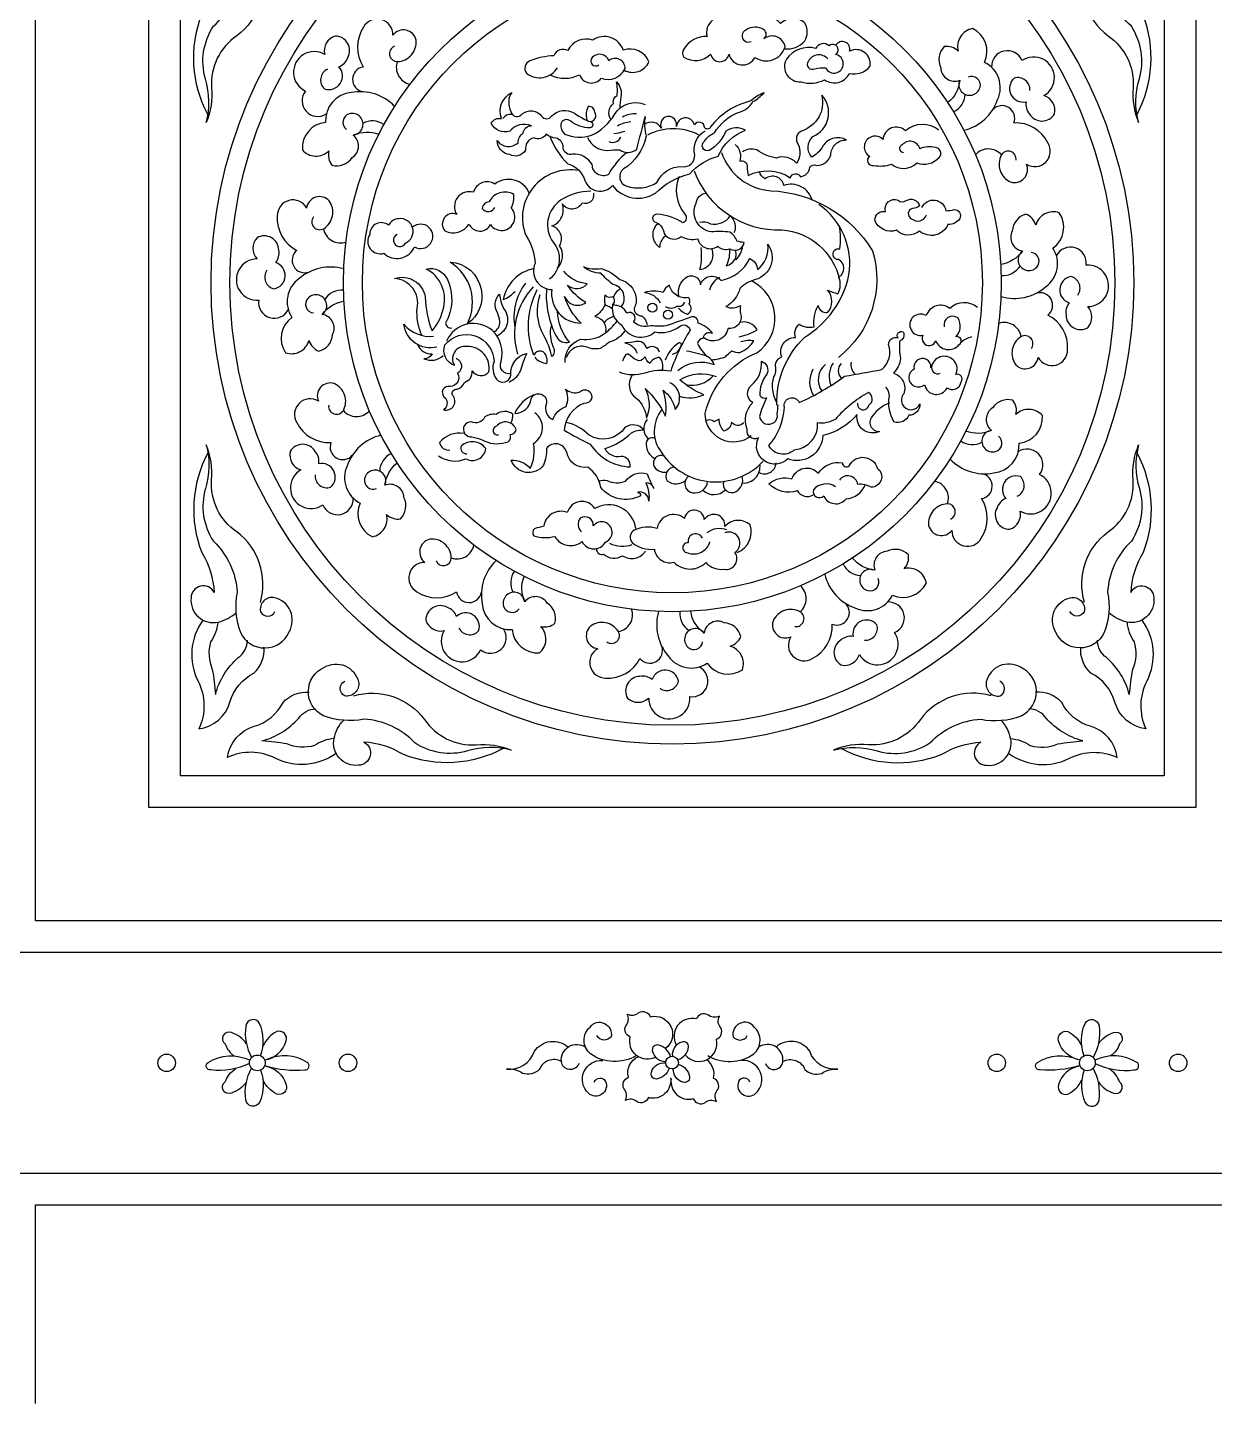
# Model space of a CAD drawing. Extents: x -66030 to 95157, y -13132 to 45879.
# Drawn here: x -11132 to -10191, y 2477 to 3568 of the extents above; entities that cross this region are included whole.
import ezdxf

# ---------------------------------------------------------------- set-up
doc = ezdxf.new("R2010")
doc.units = 0
doc.header["$LTSCALE"] = 100
doc.header["$MEASUREMENT"] = 0
doc.layers.add('3', color=11, linetype='CONTINUOUS')
doc.layers.add('7', color=105, linetype='CONTINUOUS')

msp = doc.modelspace()

# ---------------------------------------------------------------- linework, layer by layer
at = {"layer": '3'}
for points in [[(-11125.8, 3869.4), (-10115.8, 3869.4), (-10115.8, 2859.4), (-11125.8, 2859.4)], [(-11010.8, 3754.4), (-10230.8, 3754.4), (-10230.8, 2974.4), (-11010.8, 2974.4)]]:
    msp.add_lwpolyline(points, close=True, dxfattribs=at)
for points in [[(-10947.5, 3617.1, -0.312979), (-10966.2, 3561, 0.267574), (-10986.1, 3519.9, -0.125641), (-10990.5, 3492.2, 0.147433), (-10991.1, 3526.8, -0.217927), (-10984.7, 3568.5, 0.192444), (-10965.9, 3609, -0.141344), (-10963.2, 3641, -0.645858), (-10924.7, 3640.4, -0.507725), (-10936.3, 3613.3, -0.534942), (-10947.4, 3624.4, -0.617737), (-10935.9, 3624.1)], [(-10294.1, 3617.1, 0.312979), (-10275.4, 3561, -0.267574), (-10255.5, 3519.9, 0.125641), (-10251.1, 3492.2, -0.147433), (-10250.5, 3526.8, 0.217927), (-10256.9, 3568.5, -0.192444), (-10275.7, 3609, 0.141344), (-10278.4, 3641, 0.645858), (-10316.9, 3640.4, 0.507725), (-10305.3, 3613.3, 0.534942), (-10294.2, 3624.4, 0.617737), (-10305.7, 3624.1)], [(-10989.2, 3498.7, -0.217371), (-10994, 3577.6, 0.126728), (-10984.1, 3609.2, -0.790069), (-11002.4, 3613.5, -0.515031), (-10980.9, 3632.6, -0.126863), (-10966.8, 3625.2)], [(-10252.4, 3498.7, 0.217371), (-10247.6, 3577.6, -0.126728), (-10257.4, 3609.2, 0.790069), (-10239.1, 3613.5, 0.515031), (-10260.6, 3632.6, 0.126863), (-10274.8, 3625.2)], [(-10532, 3550.7, 0.259866), (-10515.8, 3557, 0.253214), (-10515.4, 3570.6, 0.417466), (-10535, 3570.7, 0.360315), (-10558.3, 3574.5, 0.366697), (-10575.4, 3574.1, 0.675024), (-10593.3, 3560.4, 0.268277), (-10611.7, 3550.5, 0.376179), (-10611.7, 3544.1, 0.359365), (-10590.5, 3546.5, 0.822995), (-10575.9, 3546.4, 0.699411), (-10555.4, 3543.8, 0.502879), (-10531.4, 3552.2, 0.561763), (-10548.3, 3558.6, 0.537625), (-10548.3, 3565.8, 0.304267), (-10562.5, 3565.5, 1.033996), (-10558.4, 3556.5)], [(-10841.2, 3552.7, 0.820492), (-10838.8, 3540.5, 0.432578), (-10824, 3557.6, 0.638754), (-10842.4, 3561.5, 0.788079), (-10865.7, 3567.8, 0.297106), (-10865.9, 3536.4, 0.84239), (-10866.2, 3516.6)], [(-10389.6, 3486.1, 0.254966), (-10362.9, 3510.4, 0.405254), (-10373.2, 3539.9, 0.408906), (-10382.9, 3566.7, 0.432746), (-10394.2, 3548.9, 0.23605), (-10405.2, 3552.4, 0.318771), (-10408, 3535.6, 0.514316), (-10392.9, 3525.8, -0.201417), (-10402.5, 3508, -0.201417)], [(-10894.3, 3534.5, 0.532457), (-10896.7, 3518.9, 0.774806), (-10885.2, 3536.4, 0.223708), (-10878.2, 3543.7, 0.568055), (-10888.1, 3560.8, 0.394939), (-10896.5, 3546.2, 1.044628), (-10911.8, 3517.2, 0.848094), (-10895.2, 3499.1)], [(-10659, 3533.7, 0.43647), (-10639.4, 3540.3, 0.400472), (-10659.7, 3549.6, 0.492811), (-10683.9, 3557.6, 0.375519), (-10703.6, 3549.3, 0.454577), (-10714.8, 3545.1, 0.089244), (-10733.7, 3541.1, 0.497231), (-10736.5, 3531.3, 0.446743), (-10711.9, 3535.6)], [(-10497.5, 3542.6, 0.523497), (-10513, 3540.9, 0.824692), (-10507.9, 3534.9, -0.080389), (-10499.3, 3535.5, 1.623882), (-10491.4, 3546.1, 1.110951), (-10496.5, 3553, 0.495625), (-10507.2, 3551, 0.311678), (-10530.4, 3542.5, 0.58941), (-10518.8, 3524.4, 0.188844), (-10500.1, 3526.1, 0.462369), (-10480.5, 3531.1, 0.277947), (-10464, 3536.8, 0.614188), (-10480.3, 3548.8, 0.892032), (-10491.2, 3553.4)], [(-10717.6, 3529.9, 0.234109), (-10694.5, 3530.1, 0.587348), (-10677.2, 3527.4, 0.390471), (-10658.3, 3535, 0.659081), (-10671.2, 3541.1, 0.580078), (-10684.3, 3543.7, 0.984984), (-10679.1, 3538)], [(-10337.4, 3517.5, 0.532457), (-10349.8, 3527.4, 0.774806), (-10340.4, 3508.7, 0.223708), (-10337.6, 3499, 0.568055), (-10317.8, 3499, 0.394939), (-10326.2, 3513.6, 1.044628), (-10343.6, 3541.3, 0.848094), (-10367.7, 3536)], [(-10669.5, 3494.5, -0.40457), (-10667.4, 3507.2, -0.397775), (-10664.7, 3513.6, 0.082518), (-10665, 3524.4, -0.241734), (-10661.6, 3512.4, 0.030535), (-10662.5, 3503.7, 0.030535)], [(-10392.9, 3525.8, 1.094932), (-10376.8, 3520.3, 0.619492), (-10386.3, 3528.3)], [(-10841, 3505, 0.254966), (-10875.4, 3516, 0.405254), (-10895.8, 3492.3, 0.408906), (-10914.2, 3470.6, 0.432746), (-10893.2, 3469.7, 0.23605), (-10890.7, 3458.4, 0.318771), (-10874.7, 3464.4, 0.514316), (-10873.8, 3482.3, -0.201417), (-10853.6, 3482.9, -0.201417)], [(-10656.8, 3468.4, 0.101904), (-10671.5, 3451.1, -0.580027), (-10684.3, 3459, 0.279744), (-10700.1, 3467.2, -0.486729), (-10707.3, 3472, 0.364493), (-10713.2, 3479.9, -0.158015), (-10720.8, 3482.9, -0.397108), (-10730.8, 3480.2, 0.386295), (-10737.2, 3470.3, -0.404897), (-10749.8, 3466.8, -0.379987), (-10759.7, 3478, 0.458412), (-10743.2, 3476.2, -0.249355), (-10739, 3483.9, -0.409728), (-10732.6, 3489.6, 0.346312), (-10749.7, 3485.3, -0.36486), (-10764.4, 3491.6, -0.366963), (-10756.4, 3495.3, -0.384205), (-10748, 3516.1, 0.292914), (-10748.8, 3501.1, 0.663215), (-10739.9, 3499, -0.428567), (-10724.5, 3497.2, 0.511958), (-10716.6, 3497.2, -0.3565), (-10698.4, 3499.6, 0.040571), (-10687.2, 3493.3, 0.722329), (-10682.4, 3500.5, 0.44531), (-10687.5, 3504.8, 0.241354), (-10688.5, 3494.6)], [(-10717.7, 3481, 0.120913), (-10703.7, 3459.6, -0.24829), (-10690.2, 3446.3, 0.575334), (-10668.4, 3442.3, 0.387404), (-10634.1, 3436.3, -0.137851), (-10606.9, 3451.6, -0.152983), (-10584.4, 3465.6, -0.209245), (-10562.8, 3486.1, 0.283735), (-10578.4, 3485.4, -0.167417), (-10591.6, 3470.1, -0.883735), (-10595.3, 3477.4, -0.156175), (-10587.5, 3484, -0.162509), (-10568.6, 3500.3, 0.224772), (-10556.9, 3508.8, 0.079403), (-10548.1, 3515.8, 0.094403), (-10558.7, 3509.3, 0.170121), (-10590.6, 3488.7, -0.610993), (-10595.3, 3488.3, 0.758733), (-10603.3, 3490.3, 0.86159), (-10617.6, 3489.2, 1.425918), (-10629.5, 3487.8, 0.448383), (-10642.9, 3490.8)], [(-10571.1, 3474.8, -0.311105), (-10567.4, 3461.7, -0.527987), (-10561.5, 3457.1, 0.034762), (-10560.8, 3450.2, -0.269251), (-10527.3, 3448.5, -0.670861), (-10519.1, 3449.3, 0.350189), (-10511.8, 3456.8, -0.377017), (-10506.5, 3458.3, 0.34215), (-10495.2, 3466.5, -0.417821), (-10482.8, 3478.4, 0.424472), (-10502.1, 3472.4, -0.123792), (-10510.2, 3464.9, -0.419652), (-10509.5, 3481.1, 0.524577), (-10502.4, 3513.9, -0.401244), (-10518.5, 3485.5, 0.487101), (-10521, 3474.9, -0.245952), (-10522.3, 3459.9, 0.308544), (-10538.3, 3464.1, -0.122896), (-10553.8, 3470.6, 0.23351), (-10565.2, 3468.9, 0.23351)], [(-10686, 3493.1, -0.788784), (-10686, 3488, -0.167723), (-10701.4, 3493.2, 0.573226), (-10709.3, 3491.1, 0.242659), (-10706.3, 3483.1, 0.189895), (-10684.9, 3482.1, 0.148225), (-10666.7, 3498.7, -0.37959), (-10642.5, 3506.4)], [(-10348.3, 3462.4, 0.820492), (-10360, 3466.4, 0.432578), (-10352.6, 3445.1, 0.638754), (-10340, 3459.1, 0.788079), (-10323, 3476.1, 0.297106), (-10350, 3491.9, 0.84239), (-10367, 3502.1)], [(-10873.8, 3482.3, 1.094932), (-10877.1, 3499.1, 0.619492), (-10879.2, 3486.8)], [(-10688, 3480.3, 0.295835), (-10672.4, 3470.1, -0.051534), (-10662.5, 3470.5, 0.351711), (-10649.1, 3471.2, 0.004497), (-10642.3, 3497, 0.107985), (-10641.7, 3481.5, -0.211341), (-10659.6, 3455.4, 0.608184), (-10656.9, 3441.7, 0.215898), (-10633.1, 3444.6, -0.30337), (-10613.3, 3457.3, 0.474506), (-10603, 3466.4, -0.331922), (-10594.9, 3485.7)], [(-10409.5, 3486.2, 0.361508), (-10436, 3485.6, 0.646929), (-10453.8, 3478.8, 1.155035), (-10464.3, 3465.4, 0.869188), (-10461.3, 3458.3, 0.131967), (-10447.1, 3459.2, 0.385601), (-10427, 3460.3, 0.31216), (-10409.2, 3464.6, 0.637754), (-10412.3, 3472.4, 0.167193), (-10424.6, 3471.5, 0.606267), (-10438.5, 3474.5, 0.860009), (-10437.6, 3468.5)], [(-10581.9, 3468.6, 0.30188), (-10542.8, 3438.2, -0.249604), (-10462.1, 3390.6, -0.310971), (-10489.2, 3306.1)], [(-10734.3, 3436.3, 0.49458), (-10761.7, 3443.4, 0.517308), (-10778.5, 3436.9, 0.694535), (-10791.8, 3419.4, 0.794663), (-10801.2, 3406.4, 0.389289), (-10782, 3411.8, 0.630028), (-10765, 3411.3, 1.077425), (-10748.5, 3424.4, 0.130653), (-10746.5, 3435.2, 0.43377), (-10766.1, 3429.3, 0.40962), (-10771.5, 3424.2, 0.575652), (-10761.5, 3425)], [(-10694.8, 3454.1, 0.594455), (-10736.8, 3402.3, -0.133706), (-10729.6, 3380.6, 0.549624), (-10716.3, 3359.9, 0.464731), (-10693.2, 3333.3, -0.125888), (-10706.3, 3354.4, 0.495299), (-10689.5, 3349.5, -0.105585), (-10703.9, 3363.2, 0.40181), (-10688.4, 3364.4, -0.200617), (-10706.9, 3374.3)], [(-10615.3, 3449.5, 0.285424), (-10611, 3419.7, -0.504316), (-10612.2, 3412.6, 0.12086), (-10633, 3419.6, 0.952171), (-10633.7, 3413.1, -0.26527), (-10627.4, 3404.3, 0.472697), (-10613.9, 3402, 0.193992), (-10600.7, 3400.1, 0.533405), (-10584.8, 3394.1, 0.298082), (-10575.3, 3392.2, 0.563616), (-10564, 3397.2, -0.085189), (-10569.6, 3398.3, 0.159139), (-10575.3, 3405.4, 0.038093), (-10589.8, 3405.6, -0.514499), (-10602, 3428.2, -0.356031), (-10594.1, 3436.3)], [(-10603.5, 3454, 0.328059), (-10534, 3407.2, -0.328893), (-10488.3, 3367.9)], [(-10509.9, 3430.4, 0.436412), (-10532.5, 3442.4, 0.569956), (-10547.1, 3447.6, -0.203762), (-10552.1, 3453.4)], [(-10685.5, 3437.8, 0.147499), (-10709.4, 3430.6, 0.422345), (-10715.4, 3397.3, -0.427571), (-10718.3, 3368.1)], [(-10711.9, 3376.7, 0.342596), (-10710.2, 3394.6, 0.484394), (-10716.3, 3410.3, 0.42421), (-10708.2, 3427.9, 0.54873), (-10692.3, 3428.6, 0.57231), (-10683, 3436.2, 0.57231)], [(-10905.4, 3417.4, 0.820492), (-10897.2, 3408.1, 0.432578), (-10893, 3430.2, 0.638754), (-10910.8, 3424.4, 0.788079), (-10934.1, 3418.2, 0.297106), (-10918.6, 3390.9, 0.84239), (-10909, 3373.7)], [(-10538, 3268.3, -0.21038), (-10515.8, 3322.2, 0.207953), (-10480.8, 3371.4, 0.289099), (-10504.7, 3427.2, 0.289099)], [(-10423, 3424.8, -0.746472), (-10403.9, 3422.3, 0.040223), (-10397.5, 3423.2, -0.592837), (-10393, 3416.1, -0.290964), (-10402.3, 3411.5, -0.510775), (-10424.8, 3406.2, -0.379539), (-10443.2, 3406.8, -0.408035), (-10460.3, 3414.9, -0.494076), (-10451.7, 3421.6, -0.641752), (-10441.8, 3430.7, 0.350211), (-10435.4, 3430.3, -0.501947), (-10424.8, 3426.3, -0.213532), (-10430.5, 3424.2, 0.710657), (-10431.2, 3416, 0.520603), (-10419.2, 3419, 0.520603)], [(-10839.1, 3403.6, 1.387918), (-10832.4, 3396.7, 0.86123), (-10837.7, 3416, 0.280272), (-10845.8, 3410.8, 0.637539), (-10860.8, 3403.6, 0.693016), (-10849.5, 3388.6, 0.530249), (-10825.3, 3393.7, 1.972838), (-10826.8, 3409.2)], [(-10599.4, 3413.2, -0.195876), (-10590.6, 3411.9, 0.290462), (-10574.9, 3418.2, -0.32009), (-10572, 3404.7)], [(-10360.2, 3354.3, 0.254966), (-10324.9, 3362, 0.405254), (-10319.1, 3392.7, 0.408906), (-10314, 3420.7, 0.432746), (-10332.7, 3411, 0.23605), (-10340.5, 3419.6, 0.318771), (-10351.3, 3406.3, 0.514316), (-10343.2, 3390.4, -0.201417), (-10360.4, 3379.8, -0.201417)], [(-10626.9, 3401.8, 0.22442), (-10630.9, 3393.3, -0.477162), (-10632.2, 3412.3, -0.477162)], [(-10538, 3270.1, -0.192318), (-10540.4, 3290.6, 0.222122), (-10539.1, 3299.3, -0.304535), (-10534, 3306.5, -0.539596), (-10523.2, 3321.9, -0.309164), (-10520.2, 3332.3, 0.199759), (-10508.5, 3330.3, -0.145483), (-10505.3, 3347.2, 0.395153), (-10497.8, 3341.6, 0.377381), (-10497.8, 3359.4, 0.034945), (-10489.6, 3356.5, 0.222541), (-10488.7, 3369.8, 0.594012), (-10489.1, 3383.6, -1.141334), (-10488, 3392.1, 0.077383), (-10488.4, 3410.3, 0.077383)], [(-10942.3, 3375.1, 0.532457), (-10936.6, 3360.4, 0.774806), (-10935.3, 3381.2, 0.223708), (-10932.9, 3391.1, 0.568055), (-10950.1, 3400.9, 0.394939), (-10950.1, 3384.1, 1.044628), (-10948.8, 3351.4, 0.848094), (-10925.3, 3344)], [(-10615.6, 3354.8, -0.285424), (-10610.6, 3368.9, -0.653224), (-10598.6, 3363.6, -0.597864), (-10582.2, 3367.1, 0.23017), (-10559.3, 3384.4, -0.276254), (-10553.4, 3375.8, 0.2738), (-10545.1, 3395.7, -0.515887), (-10554.8, 3367.7, 0.140579), (-10567.2, 3360.7, -0.189557), (-10578.3, 3346.3, 0.24785), (-10566.9, 3347.3, 0.061763), (-10566.8, 3340.7, -0.567714), (-10576.7, 3329.1, -0.578197), (-10596.3, 3321.9, -0.515164), (-10589, 3325.2, 0.140824), (-10600.4, 3333.3, 0.531406), (-10605.7, 3338.1, -0.000245), (-10626, 3331, -0.057035), (-10637.9, 3331.2, -0.282317), (-10651.6, 3334.2, 0.892146), (-10656.8, 3341, 0.315756), (-10668.3, 3347.5, 0.312866), (-10661.1, 3331.8, 0.493069), (-10634.7, 3326.2, 0.207678), (-10615.4, 3330.4, -0.563077), (-10606.6, 3327.7, 0.061583), (-10622.1, 3295.1, 0.117648), (-10642.6, 3293.7, -0.181363), (-10662.7, 3294.3)], [(-10598.2, 3393.1, -0.035577), (-10598, 3382.3, -0.064391), (-10599.2, 3375.7, 0.512538), (-10589.6, 3392.2, 0.512538)], [(-10575.7, 3392.1, -0.148437), (-10578.1, 3378.7, 0.213832), (-10570.9, 3384.5, 0.213832)], [(-10571.1, 3390.9, -0.199377), (-10570.6, 3386.3, 0.132278), (-10570.5, 3383.3, 0.161393), (-10565, 3394.4, 0.161393)], [(-10299.3, 3355.4, 0.532457), (-10305, 3370.2, 0.774806), (-10306.2, 3349.3, 0.223708), (-10308.7, 3339.5, 0.568055), (-10291.5, 3329.6, 0.394939), (-10291.5, 3346.4, 1.044628), (-10292.7, 3379.2, 0.848094), (-10316.3, 3386.6)], [(-10343.2, 3390.4, 1.094932), (-10331.9, 3377.6, 0.619492), (-10336.2, 3389.2)], [(-10881.4, 3376.2, 0.254966), (-10916.7, 3368.5, 0.405254), (-10922.5, 3337.8, 0.408906), (-10927.5, 3309.8, 0.432746), (-10908.9, 3319.5, 0.23605), (-10901.1, 3311, 0.318771), (-10890.2, 3324.2, 0.514316), (-10898.4, 3340.1, -0.201417), (-10881.2, 3350.7, -0.201417)], [(-10819.5, 3323.5, -0.121772), (-10823.2, 3345, 0.458862), (-10841, 3368.6, -0.465336), (-10816.7, 3353.8, 0.090794), (-10811.3, 3327.1, 0.127975), (-10802.1, 3345.9, 0.33993), (-10815.9, 3376.1, -0.36411), (-10799.1, 3367.7, -0.239543), (-10800.7, 3333.3, 0.432247), (-10795.8, 3329.4, 0.432247)], [(-10730.8, 3376.4, 0.306875), (-10754.9, 3351.9, 0.105099), (-10745.5, 3358.4)], [(-10661.4, 3346.1, 0.578065), (-10668, 3363.8, -0.040811), (-10677.5, 3372.7, -0.172994), (-10691.4, 3378, 0.135259), (-10677.1, 3376.5, -0.121639), (-10662.4, 3367.7, -0.301396), (-10649.7, 3354.2, -0.176889), (-10651.2, 3345.1, 0.423696), (-10645.1, 3339, -0.241384), (-10640.9, 3331.5)], [(-10729.9, 3306.2, 0.205089), (-10720.3, 3301.3, 0.183287), (-10720.5, 3306, 0.796064), (-10730.7, 3307.8, -0.210454), (-10728, 3359.9)], [(-10720.5, 3360.5, 0.145902), (-10712.8, 3322.7, 0.372985), (-10702.5, 3318.2, -0.164568), (-10712, 3342.6)], [(-10661.8, 3360.4, 0.229504), (-10667.2, 3354.4, -0.334277), (-10674.4, 3355.3, 0.094909), (-10674.2, 3348.1, -0.161554), (-10682.2, 3338.4, -0.445442), (-10673.9, 3326.2)], [(-10616, 3345, 0.120035), (-10608.9, 3340.4, 0.562582), (-10607.5, 3348.5, 0.38883), (-10608.2, 3353.5, -0.415076), (-10623, 3363.3, 0.198855), (-10628.1, 3357.5, 0.131553), (-10642.9, 3357.6, -0.249741), (-10630.4, 3349.4)], [(-10558.3, 3243.8, -0.630733), (-10594.8, 3261.7, -0.244225), (-10553.8, 3309.7, 0.573457), (-10557.6, 3366.4, 0.659796)], [(-10898.4, 3340.1, 1.094932), (-10909.7, 3353, 0.619492), (-10905.4, 3341.3)], [(-10762.4, 3326.2, 0.320146), (-10757.6, 3334.6, 0.050643), (-10759.5, 3341.6, -0.355119), (-10757.8, 3356.1, 0.101017), (-10754.6, 3344.8, -0.504953), (-10760, 3323.1, -0.504953)], [(-10717, 3331.1, 0.155922), (-10715.5, 3314.6, -0.397215), (-10716.5, 3306.8, 0.096974), (-10722.8, 3323.3, -0.20602), (-10725.7, 3356)], [(-10626.4, 3346.3, 0.280126), (-10616.9, 3346.8, 0.414885), (-10611, 3349.8, 0.414885)], [(-10379, 3345.7, 0.374817), (-10400.8, 3344.9, 0.510367), (-10419.6, 3339.2, 1.488356), (-10422.1, 3323.6, 1.081255), (-10411.9, 3319.2, 0.573238), (-10393.6, 3316.1, 0.898036), (-10396, 3322.5, 0.368202), (-10394.5, 3337.3, 0.691423), (-10405.3, 3330.4)], [(-10336.2, 3313.1, 0.820492), (-10344.4, 3322.5, 0.432578), (-10348.6, 3300.3, 0.638754), (-10330.8, 3306.1, 0.788079), (-10307.4, 3312.4, 0.297106), (-10323, 3339.6, 0.84239), (-10332.6, 3356.8)], [(-10807.5, 3314.3, -0.449244), (-10833.7, 3332.3, 0.250968), (-10810.3, 3322.9, 0.250968)], [(-10749.1, 3293.3, -0.634563), (-10756.5, 3302.8, 0.264393), (-10763.4, 3327.3, 0.506421), (-10799.8, 3319)], [(-10705.7, 3301.9, -0.353133), (-10693.6, 3320.5, 0.184093), (-10674.5, 3324.9, 0.053231), (-10664.6, 3334.7, 0.053231)], [(-10658.3, 3327.7, -0.213334), (-10670.5, 3318.4, -0.050385), (-10678.1, 3313.2, -0.160838), (-10688.4, 3314.1, 0.432071), (-10704.8, 3306, 0.432071)], [(-10567.9, 3322.4, 0.074251), (-10553.6, 3327.8, 0.359364), (-10567.3, 3333.7, 0.359364)], [(-10474, 3269.9, 1.003113), (-10465, 3268.2, 0.557345), (-10465.3, 3278.2, 0.085222), (-10491.5, 3257.2, -0.1932), (-10506, 3254.3, -0.413398), (-10524.4, 3232.5, -0.487325), (-10544.4, 3236.3, 0.169193), (-10532, 3266.4, -0.928419), (-10520.2, 3270.3, 0.057059), (-10484.3, 3291.2, 0.002935), (-10454.8, 3296.4, 0.31393), (-10449.4, 3316.4, -0.515933), (-10441.9, 3321.5, -0.770218), (-10437.8, 3326.2, -0.452609), (-10440.6, 3318.9, 0.08333), (-10439.8, 3305.3, -0.148478), (-10445.4, 3293.5, -0.432503), (-10437.3, 3277.3, 1.171264), (-10424.5, 3269.2, -0.415578), (-10433.2, 3260.2, -0.384068), (-10445.1, 3255, -0.1823), (-10448.7, 3275.3, 0.167992), (-10451.5, 3282.4, 0.167992)], [(-10823, 3316.4, 0.321028), (-10811.2, 3308.8, -0.265015), (-10817.8, 3305, 0.307154), (-10802.5, 3307.7)], [(-10792.3, 3305.4, -0.615281), (-10791.1, 3293.5, -0.571311), (-10796.9, 3283.1, 0.259863), (-10802.8, 3280.7, 0.356417), (-10800.5, 3273.5, -0.392162), (-10802.2, 3264.5, 0.751623), (-10795.1, 3276.2, -0.567339), (-10791.5, 3280.8, 0.252234), (-10785.7, 3286.3, 0.359765), (-10779.5, 3295.4, 0.498231), (-10766.3, 3294.6, 0.476094), (-10783.7, 3314.7, 0.64378), (-10793.6, 3299.6, -0.410945), (-10801.2, 3315.9, -0.702727), (-10762.2, 3302.9, 0.254482), (-10760.2, 3288.9, 0.656084), (-10748.8, 3292, -0.38272), (-10736.3, 3309.2, 0.042919), (-10741.2, 3295.8, -0.179806), (-10750.3, 3286.3)], [(-10630.9, 3310.1, 0.557694), (-10641, 3313.1, 0.404208), (-10649.9, 3318.6, -0.044471), (-10658.4, 3317.6, -0.273337), (-10648.8, 3309.4)], [(-10621.1, 3308.7, 0.31404), (-10614.2, 3315, 0.975926), (-10615.9, 3317.4, 0.166108), (-10626.4, 3303.8)], [(-10596.3, 3321, 0.379068), (-10600.9, 3317.1, 0.11896), (-10592.9, 3306.8, 0.11896)], [(-10589.7, 3304.1, 0.048857), (-10578.7, 3306.5, -0.032442), (-10573.7, 3311.3, 0.144976), (-10567.4, 3310, 0.16205), (-10556.1, 3319.1, 0.116454), (-10566.5, 3318.4)], [(-10628.8, 3296.2, 0.301004), (-10631.2, 3306.1, 0.222855), (-10638.8, 3301.3, -0.152088), (-10642.5, 3306.6, -0.222468), (-10647.3, 3303.3, -0.106933), (-10654.3, 3307.5, 0.373349), (-10657.7, 3308.3, 0.099667), (-10660.3, 3303.1)], [(-10616.5, 3295.6, -0.27906), (-10587.6, 3300.4, 0.185774), (-10592.9, 3306.8, 0.034811), (-10609.6, 3311.1, 0.034811)], [(-10415.9, 3297.9, 1.198425), (-10429, 3296.8, 1.147432), (-10420.9, 3284.4, 0.717724), (-10403, 3282, 0.590157), (-10391.9, 3286.8, 0.749664), (-10396, 3292.5, 1.078987), (-10415, 3299.6, 0.66308), (-10408.4, 3293.5, 0.66308)], [(-10448.7, 3269.9, 0.154785), (-10461.8, 3259.9, 0.707369), (-10456.6, 3247.4, -0.60844), (-10474.3, 3260.7, -0.162312), (-10501.6, 3244.1, -0.522074), (-10529.2, 3225.7, -0.845307), (-10552.6, 3242.2, -0.634765), (-10561.4, 3249, -0.303886), (-10557.1, 3270.2, -0.511219), (-10558.1, 3284.1, 0.253182), (-10550.2, 3303.1, -0.437429), (-10545.9, 3292.7, 0.18153), (-10551.5, 3275.9, 0.361599), (-10546.1, 3274, 0.061424), (-10551.7, 3259.1, 1.003079), (-10537.6, 3261.2, 0.018229), (-10537, 3268.4)], [(-10893.3, 3268.1, 0.820492), (-10881.6, 3264.1, 0.432578), (-10889, 3285.4, 0.638754), (-10901.5, 3271.4, 0.788079), (-10918.6, 3254.4, 0.297106), (-10891.5, 3238.6, 0.84239), (-10874.6, 3228.5)], [(-10652.9, 3291.6, 0.401316), (-10649.7, 3273.9, -0.201448), (-10641.3, 3257.8, 0.240489), (-10642.5, 3281.5, -0.090495), (-10626.2, 3259.4, 0.124636), (-10628.2, 3280, -0.196012), (-10618.7, 3264.9, 0.52419), (-10622.9, 3286)], [(-10615.1, 3275.3, 0.1969), (-10595.9, 3276.5, -0.094527), (-10614.8, 3288.4, -0.238801), (-10586, 3290.8)], [(-10730.8, 3276.3, 0.201508), (-10745.7, 3261.7, 0.384207), (-10732.8, 3273.3, -0.947209), (-10720.8, 3269.1, 0.404995), (-10715.6, 3256.8, -0.222952), (-10705.1, 3267.2, 0.239687), (-10705.6, 3281, 0.271044), (-10694.2, 3278.7, -1.640992), (-10690.9, 3269.6, 0.292728), (-10706.5, 3248.4, 0.037488), (-10685.9, 3237.4, 0.246707), (-10654.3, 3219.3, 0.478053), (-10661.5, 3227.5, -0.34598), (-10674.2, 3233.8, 0.113204), (-10653.3, 3246.2, -0.138385), (-10643.5, 3248.6, 0.375397), (-10658.3, 3250.7, -0.403013), (-10686.9, 3244.3, 0.167119), (-10705.2, 3254.4)], [(-10400.6, 3225.5, 0.254966), (-10366.2, 3214.5, 0.405254), (-10345.8, 3238.2, 0.408906), (-10327.4, 3259.9, 0.432746), (-10348.4, 3260.8, 0.23605), (-10350.9, 3272.1, 0.318771), (-10366.9, 3266.1, 0.514316), (-10367.8, 3248.2, -0.201417), (-10388, 3247.6, -0.201417)], [(-10749, 3253.9, 0.166226), (-10747.2, 3261.1, 0.338725), (-10760.6, 3260.8, 0.19467), (-10769.4, 3258.9, -0.417383), (-10780.4, 3255, 1.075626), (-10779.9, 3243.2, -0.031663), (-10771.6, 3240.7, 0.203002), (-10753.2, 3238.6, 0.541793), (-10749.5, 3245, 0.360481), (-10744.6, 3248.8, 0.595519), (-10760.2, 3251.5, 0.975843), (-10758.8, 3244.6, 0.975843)], [(-10679, 3207.9, -0.145851), (-10672.6, 3208.5, 0.212887), (-10658, 3208, -0.324689), (-10640.8, 3213.9, 0.049566), (-10635.4, 3202.1, 0.35141), (-10641.9, 3206.6, -0.156637), (-10639.6, 3192, 0.539025), (-10648.5, 3199.1, -0.455314), (-10646.1, 3196.3, -0.35348), (-10677.6, 3203, 0.207013), (-10687.9, 3219.1, -0.408782), (-10704.6, 3230.8, 0.639226), (-10720.6, 3233.9, -0.093402), (-10722.9, 3220.7, -0.597826), (-10748.6, 3224.6, -0.244298), (-10733.5, 3218, 0.164083), (-10730.9, 3237.9, 0.539773), (-10729.9, 3262.2)], [(-10629.1, 3264.7, 0.347513), (-10629.5, 3230.8, 0.489711), (-10548.9, 3223.8)], [(-10564.3, 3254.4, -0.516007), (-10573.9, 3254.7, -0.334047), (-10579.8, 3247.7, -0.217637), (-10583.7, 3257, 0.048186), (-10587.8, 3255.1, 0.32285), (-10594.6, 3255.7, 0.32285)], [(-10851.9, 3244.4, 0.254966), (-10878.7, 3220.1, 0.405254), (-10868.3, 3190.6, 0.408906), (-10858.7, 3163.9, 0.432746), (-10847.4, 3181.6, 0.23605), (-10836.4, 3178.1, 0.318771), (-10833.6, 3195, 0.514316), (-10848.7, 3204.7, -0.201417), (-10839.1, 3222.5, -0.201417)], [(-10806.2, 3228.1, 0.258075), (-10784.4, 3225.7, 0.544186), (-10768.8, 3233.9, 0.441586), (-10788.1, 3235.9, 0.554268), (-10783.8, 3229.6, 0.554268)], [(-10786, 3245.8, 0.276245), (-10805.4, 3238.5, 0.428202), (-10797.2, 3232.8)], [(-10634.5, 3241.7, 0.641971), (-10641.6, 3236.9, 0.267177), (-10634.7, 3225.9)], [(-10367.8, 3248.2, 1.094932), (-10364.5, 3231.5, 0.619492), (-10362.3, 3243.7)], [(-10989.2, 3230.2, 0.217371), (-10994, 3151.3, -0.126728), (-10984.1, 3119.7, 0.790069), (-11002.4, 3115.4, 0.515031), (-10980.9, 3096.3, 0.126863), (-10966.8, 3103.7)], [(-10947.5, 3111.8, 0.312979), (-10966.2, 3167.8, -0.267574), (-10986.1, 3209, 0.125641), (-10990.5, 3236.7, -0.147433), (-10991.1, 3202.1, 0.217927), (-10984.7, 3160.3, -0.192444), (-10965.9, 3119.9, 0.141344), (-10963.2, 3087.9, 0.645858), (-10924.7, 3088.5, 0.507725), (-10936.3, 3115.6, 0.534942), (-10947.4, 3104.5, 0.617737), (-10935.9, 3104.7)], [(-10904.1, 3213, 0.532457), (-10891.8, 3203.1, 0.774806), (-10901.2, 3221.8, 0.223708), (-10904, 3231.6, 0.568055), (-10923.8, 3231.5, 0.394939), (-10915.4, 3216.9, 1.044628), (-10897.9, 3189.2, 0.848094), (-10873.9, 3194.5)], [(-10627.3, 3227.7, 0.84284), (-10634.1, 3217.9, 0.224012), (-10625.2, 3215.1)], [(-10347.3, 3196, 0.532457), (-10344.9, 3211.6, 0.774806), (-10356.4, 3194.1, 0.223708), (-10363.4, 3186.9, 0.568055), (-10353.4, 3169.8, 0.394939), (-10345.1, 3184.3, 1.044628), (-10329.7, 3213.3, 0.848094), (-10346.4, 3231.4)], [(-10294.1, 3111.8, -0.312979), (-10275.4, 3167.8, 0.267574), (-10255.5, 3209, -0.125641), (-10251.1, 3236.7, 0.147433), (-10250.5, 3202.1, -0.217927), (-10256.9, 3160.3, 0.192444), (-10275.7, 3119.9, -0.141344), (-10278.4, 3087.9, -0.645858), (-10316.9, 3088.5, -0.507725), (-10305.3, 3115.6, -0.534942), (-10294.2, 3104.5, -0.617737), (-10305.7, 3104.7)], [(-10252.4, 3230.2, -0.217371), (-10247.6, 3151.3, 0.126728), (-10257.4, 3119.7, -0.790069), (-10239.1, 3115.4, -0.515031), (-10260.6, 3096.3, -0.126863), (-10274.8, 3103.7)], [(-10619.3, 3219.3, 0.538135), (-10624.9, 3208.2, 0.360153), (-10610.4, 3208.6, 0.360153)], [(-10521.8, 3200.3, -0.284044), (-10544.2, 3205.8, -0.262094), (-10526, 3209.8, -0.574495), (-10505, 3214.3, -0.299571), (-10486, 3222.5, 0.650993), (-10480.6, 3220, -0.695938), (-10458.3, 3218.2, -0.731122), (-10463.2, 3203.2, 0.165257), (-10473.8, 3205.4, 0.683232), (-10488.3, 3208.8, 0.683232)], [(-10848.7, 3204.7, 1.094932), (-10864.8, 3210.2, 0.619492), (-10855.3, 3202.2)], [(-10607.6, 3212, 0.68853), (-10604.9, 3198.8, 0.443979), (-10592.9, 3207.8, 0.443979)], [(-10580.1, 3207.8, 0.70727), (-10570.2, 3199.9, 0.335651), (-10565.4, 3211.9, 0.335651)], [(-10400.4, 3177.8, 0.820492), (-10402.8, 3190, 0.432578), (-10417.6, 3172.9, 0.638754), (-10399.2, 3169, 0.788079), (-10375.9, 3162.8, 0.297106), (-10375.7, 3194.1, 0.84239), (-10375.4, 3213.9)], [(-10491.4, 3203.5, 0.380269), (-10509, 3201.2, 0.764921), (-10500.8, 3196.3, 0.559398), (-10483.1, 3193.9, 0.294935), (-10467.8, 3205.2)], [(-10649.8, 3170.5, 0.53979), (-10682.3, 3186.2, 0.656399), (-10704.1, 3183.1, 0.486414), (-10722.8, 3172.3, 0.019616), (-10730.1, 3170.3, 0.407063), (-10730.6, 3164.6, 0.143144), (-10714.1, 3164.2, 0.465712), (-10692.5, 3160.1, 0.594576), (-10673.7, 3159.7, 1.299272), (-10683.5, 3172.5, 0.63544), (-10693.8, 3178.6, 0.393201), (-10692.9, 3167.7, 0.393201)], [(-10569.4, 3151.5, 0.399894), (-10559.2, 3173.3, 0.419654), (-10579.1, 3172.1, 0.784714), (-10595.5, 3177.5, 0.883685), (-10611.3, 3178.5, 0.581717), (-10632.9, 3170.5, 0.18239), (-10651.1, 3169.1, 0.472809), (-10652.7, 3159.3, 0.206396), (-10635.1, 3154.1, 0.461709), (-10619.6, 3143.8, 0.420365), (-10594.4, 3143.4, 0.221266), (-10579.5, 3138.1, 0.662377), (-10571.2, 3151.4, 0.897191), (-10579.1, 3167.1, 0.897191)], [(-10596.9, 3162.7, 0.886977), (-10608.3, 3159.2, 1.055569), (-10608.5, 3151.2, 0.440103), (-10591, 3159.9)], [(-10808.2, 3144.9, 0.820492), (-10796.1, 3147.3, 0.432578), (-10813.1, 3162, 0.638754), (-10817, 3143.6, 0.788079), (-10823.3, 3120.3, 0.297106), (-10791.9, 3120.2, 0.84239), (-10772.2, 3119.9)], [(-10681, 3154, 0.524275), (-10675.4, 3150.2, 0.341492), (-10660.3, 3148.9, 0.421423), (-10642, 3152.8, 0.421423)], [(-10500, 3134.1, 0.254966), (-10475.7, 3107.4, 0.405254), (-10446.2, 3117.7, 0.408906), (-10419.4, 3127.3, 0.432746), (-10437.1, 3138.6, 0.23605), (-10433.6, 3149.6, 0.318771), (-10450.5, 3152.4, 0.514316), (-10460.2, 3137.4, -0.201417), (-10478, 3147, -0.201417)], [(-10760.6, 3145, 0.254966), (-10771.6, 3110.7, 0.405254), (-10747.9, 3090.3, 0.408906), (-10726.1, 3071.9, 0.432746), (-10725.2, 3092.9, 0.23605), (-10713.9, 3095.3, 0.318771), (-10720, 3111.4, 0.514316), (-10737.8, 3112.3, -0.201417), (-10738.4, 3132.5, -0.201417)], [(-10460.2, 3137.4, 1.094932), (-10465.7, 3121.2, 0.619492), (-10457.7, 3130.8)], [(-10737.8, 3112.3, 1.094932), (-10754.6, 3108.9, 0.619492), (-10742.3, 3106.8)], [(-10790.1, 3091.7, 0.532457), (-10774.4, 3089.3, 0.774806), (-10791.9, 3100.8, 0.223708), (-10799.2, 3107.9, 0.568055), (-10816.3, 3097.9, 0.394939), (-10801.8, 3089.5, 1.044628), (-10772.8, 3074.2, 0.848094), (-10754.6, 3090.9)], [(-10523.6, 3092.7, 0.820492), (-10519.6, 3104.5, 0.432578), (-10541, 3097.1, 0.638754), (-10527, 3084.5, 0.788079), (-10509.9, 3067.4, 0.297106), (-10494.1, 3094.5, 0.84239), (-10484, 3111.5)], [(-10468.6, 3081.9, 0.532457), (-10458.7, 3094.2, 0.774806), (-10477.4, 3084.9, 0.223708), (-10487.1, 3082.1, 0.568055), (-10487, 3062.3, 0.394939), (-10472.5, 3070.7, 1.044628), (-10444.7, 3088.1, 0.848094), (-10450.1, 3112.2)], [(-10993.1, 3097.7, 0.2816), (-10996.9, 3049.5, -0.230487), (-10996.2, 3011.7, 0.300163), (-10971.6, 3032.9, -0.208311), (-10952.7, 3055.8, 0.241496), (-10944.7, 3076.5)], [(-10631.7, 3104.7, 0.254966), (-10624.1, 3069.4, 0.405254), (-10593.3, 3063.6, 0.408906), (-10565.3, 3058.5, 0.432746), (-10575.1, 3077.2, 0.23605), (-10566.5, 3084.9, 0.318771), (-10579.7, 3095.8, 0.514316), (-10595.7, 3087.6, -0.201417), (-10606.3, 3104.8, -0.201417)], [(-10248.5, 3097.7, -0.2816), (-10244.7, 3049.5, 0.230487), (-10245.4, 3011.7, -0.300163), (-10270, 3032.9, 0.208311), (-10288.9, 3055.8, -0.241496), (-10296.9, 3076.5)], [(-10981.3, 3096.2, -0.138674), (-10986.9, 3080.7, 0.176221), (-10985.6, 3058.8, -0.027863), (-10983.1, 3039, -0.150372), (-10965, 3068.1, 0.241062), (-10957.8, 3081.9)], [(-10672.9, 3080.7, 0.820492), (-10663.6, 3088.8, 0.432578), (-10685.8, 3093.1, 0.638754), (-10679.9, 3075.2, 0.788079), (-10673.7, 3051.9, 0.297106), (-10646.5, 3067.4, 0.84239), (-10629.2, 3077.1)], [(-10595.7, 3087.6, 1.094932), (-10608.5, 3076.4, 0.619492), (-10596.8, 3080.7)], [(-10260.3, 3096.2, 0.138674), (-10254.7, 3080.7, -0.176221), (-10256, 3058.8, 0.027863), (-10258.5, 3039, 0.150372), (-10276.6, 3068.1, -0.241062), (-10283.8, 3081.9)], [(-10873.5, 3037.8, -0.312979), (-10817.4, 3019.1, 0.267574), (-10776.3, 2999.1, -0.125641), (-10748.5, 2994.7, 0.147433), (-10783.2, 2994.1, -0.217927), (-10824.9, 3000.5, 0.192444), (-10865.4, 3019.3, -0.141344), (-10897.4, 3022.1, -0.645858), (-10896.7, 3060.5, -0.507725), (-10869.7, 3048.9, -0.534942), (-10880.7, 3037.8, -0.617737), (-10880.5, 3049.4)], [(-10630.6, 3043.8, 0.532457), (-10615.9, 3049.5, 0.774806), (-10636.8, 3050.7, 0.223708), (-10646.6, 3053.2, 0.568055), (-10656.4, 3036, 0.394939), (-10639.6, 3036, 1.044628), (-10606.9, 3037.2, 0.848094), (-10599.5, 3060.7)], [(-10368.1, 3037.8, 0.312979), (-10424.2, 3019.1, -0.267574), (-10465.3, 2999.1, 0.125641), (-10493.1, 2994.7, -0.147433), (-10458.4, 2994.1, 0.217927), (-10416.7, 3000.5, -0.192444), (-10376.2, 3019.3, 0.141344), (-10344.2, 3022.1, 0.645858), (-10344.9, 3060.5, 0.507725), (-10371.9, 3048.9, 0.534942), (-10360.9, 3037.8, 0.617737), (-10361.1, 3049.4)], [(-10887.5, 2992.2, -0.2816), (-10935.7, 2988.4, 0.230487), (-10973.5, 2989, -0.300163), (-10952.3, 3013.7, 0.208311), (-10929.5, 3032.5, -0.241496), (-10908.7, 3040.6)], [(-10354, 2992.2, 0.2816), (-10305.9, 2988.4, -0.230487), (-10268.1, 2989, 0.300163), (-10289.3, 3013.7, -0.208311), (-10312.1, 3032.5, 0.241496), (-10332.9, 3040.6)], [(-10889, 3003.9, 0.138674), (-10904.6, 2998.4, -0.176221), (-10926.4, 2999.7, 0.027863), (-10946.2, 3002.1, 0.150372), (-10917.1, 3020.2, -0.241062), (-10903.4, 3027.5)], [(-10352.6, 3003.9, -0.138674), (-10337, 2998.4, 0.176221), (-10315.2, 2999.7, -0.027863), (-10295.4, 3002.1, -0.150372), (-10324.5, 3020.2, 0.241062), (-10338.2, 3027.5)], [(-10755, 2996, -0.217371), (-10834, 2991.2, 0.126728), (-10865.5, 3001.1, -0.790069), (-10869.8, 2982.8, -0.515031), (-10889, 3004.3, -0.126863), (-10881.6, 3018.4)], [(-10486.6, 2996, 0.217371), (-10407.6, 2991.2, -0.126728), (-10376.1, 3001.1, 0.790069), (-10371.8, 2982.8, 0.515031), (-10352.6, 3004.3, 0.126863), (-10360, 3018.4)], [(-10947.4, 2752.6, 0.203229), (-10948.1, 2778.2, 0.731757), (-10959, 2776.1, 0.164865), (-10954.4, 2751.1, 0.164865)], [(-10634, 2751.4, -0.646387), (-10654.2, 2767.4, -0.45718), (-10657.7, 2776.3, 0.30571), (-10656.6, 2785.6, 0.30571), (-10647.3, 2786.8, -0.45718), (-10638.3, 2783.4, -0.827549), (-10626.4, 2758.3)], [(-10610.6, 2753.3, 0.804392), (-10585.9, 2765.6, 0.45718), (-10582.4, 2774.6, -0.30571), (-10583.5, 2783.9, -0.30571), (-10592.8, 2785.1, 0.45718), (-10601.8, 2781.7, 0.666811), (-10617.6, 2760.9, 0.620964)], [(-10294.2, 2752.6, -0.203229), (-10293.5, 2778.2, -0.731757), (-10282.5, 2776.1, -0.164865), (-10287.2, 2751.1, -0.164865)], [(-10958.5, 2762, 0.164136), (-10970.5, 2770.9, 0.903948), (-10975.3, 2762, 0.161782), (-10968.3, 2752.4, 0.161782)], [(-10944.1, 2749.2, 0.287238), (-10926.9, 2764.3, 0.599034), (-10934.4, 2771.7, 0.173595), (-10945.4, 2760.3, 0.173595)], [(-10649.3, 2752.7, -0.294866), (-10685.7, 2754, -0.458135), (-10686.1, 2775.3, -0.810689), (-10669.4, 2767.6, -0.54116), (-10680.6, 2768.5)], [(-10592.7, 2752.7, 0.294866), (-10556.3, 2754, 0.458135), (-10555.9, 2775.3, 0.810689), (-10572.6, 2767.6, 0.54116), (-10561.4, 2768.5)], [(-10297.5, 2749.2, -0.287238), (-10314.7, 2764.3, -0.599034), (-10307.2, 2771.7, -0.173595), (-10296.2, 2760.3, -0.173595)], [(-10283, 2762, -0.164136), (-10271.1, 2770.9, -0.903948), (-10266.3, 2762, -0.161782), (-10273.3, 2752.4, -0.161782)], [(-10708.8, 2748, 0.45279), (-10726.3, 2741.6, -0.271245), (-10739.6, 2738.6, 0.158832), (-10752.4, 2742, 0.359028), (-10730.2, 2756.1, -0.453133), (-10703.4, 2759.4, -0.453133)], [(-10695.1, 2746.3, -0.804092), (-10708.8, 2748, -0.636197), (-10689.7, 2759.4, -0.636197)], [(-10622.3, 2752, 0.300325), (-10632.6, 2761.1, 0.533403), (-10636.5, 2755.8, 0.352665), (-10625.9, 2748.1, 0.352665)], [(-10616.2, 2749.5, 0.28385), (-10607.9, 2759.5, 0.533403), (-10613.2, 2763.4, 0.373139), (-10620.8, 2752.2, 0.3606)], [(-10546.9, 2746.3, 0.804092), (-10533.2, 2748, 0.636197), (-10552.3, 2759.4, 0.636197)], [(-10533.2, 2748, -0.45279), (-10515.7, 2741.6, 0.271245), (-10502.4, 2738.6, -0.158832), (-10489.6, 2742, -0.359028), (-10511.8, 2756.1, 0.453133), (-10538.6, 2759.4, 0.453133)], [(-10956.1, 2746.4, -0.146561), (-10986.7, 2741.3, -0.800705), (-10989, 2747.3, -0.258703), (-10955.7, 2749)], [(-10943.2, 2744.6, 0.092043), (-10912.5, 2741.3, 0.800705), (-10910.3, 2747.3, 0.247831), (-10942.3, 2749.6, 0.247831)], [(-10682.7, 2731.7, -0.642182), (-10673.7, 2732.2, -0.803522), (-10687.4, 2722.8, -0.710529), (-10675.9, 2748.8, -0.710529)], [(-10622.2, 2735, -0.533974), (-10639.8, 2719.4, -0.45718), (-10648.8, 2716, 0.30571), (-10658.1, 2717.2, 0.30571), (-10659.2, 2726.5, -0.45718), (-10655.7, 2735.5, -0.362121), (-10647.8, 2751.8, -0.362121)], [(-10621.8, 2734.2, 0.533974), (-10604.2, 2718.6, 0.45718), (-10595.2, 2715.2, -0.30571), (-10585.9, 2716.4, -0.30571), (-10584.8, 2725.7, 0.45718), (-10588.2, 2734.6, 0.302883), (-10593.5, 2749.4, 0.302883)], [(-10559.3, 2731.7, 0.642182), (-10568.3, 2732.2, 0.803522), (-10554.6, 2722.8, 0.710529), (-10566.1, 2748.8, 0.710529)], [(-10298.4, 2744.6, -0.092043), (-10329.1, 2741.3, -0.800705), (-10331.3, 2747.3, -0.247831), (-10299.3, 2749.6, -0.247831)], [(-10285.5, 2746.4, 0.146561), (-10254.8, 2741.3, 0.800705), (-10252.6, 2747.3, 0.258703), (-10285.8, 2749)], [(-10958.5, 2731.8, -0.164136), (-10970.5, 2722.9, -0.903948), (-10975.3, 2731.8, -0.179229), (-10967.2, 2742.1)], [(-10947.4, 2741.2, -0.203229), (-10948.1, 2715.6, -0.731757), (-10959, 2717.6, -0.164865), (-10954.4, 2742.7, -0.164865)], [(-10944.1, 2744.6, -0.287238), (-10926.9, 2729.4, -0.599034), (-10934.4, 2722.1, -0.173595), (-10945.4, 2733.4, -0.173595)], [(-10623.4, 2742.4, -0.28385), (-10633.5, 2734.1, -0.533403), (-10637.4, 2739.5, -0.373139), (-10626, 2746.9, -0.3606)], [(-10616.1, 2745.8, -0.300325), (-10607.1, 2735.4, -0.533403), (-10612.5, 2731.6, -0.352665), (-10620.1, 2742.2, -0.352665)], [(-10297.5, 2744.6, 0.287238), (-10314.7, 2729.4, 0.599034), (-10307.2, 2722.1, 0.173595), (-10296.2, 2733.4, 0.173595)], [(-10294.2, 2741.2, 0.203229), (-10293.5, 2715.6, 0.731757), (-10282.5, 2717.6, 0.164865), (-10287.2, 2742.7, 0.164865)], [(-10283, 2731.8, 0.164136), (-10271.1, 2722.9, 0.903948), (-10266.3, 2731.8, 0.179229), (-10274.4, 2742.1)]]:
    msp.add_lwpolyline(points, format="xyb", dxfattribs=at)
msp.add_lwpolyline([(-10772.4, 3360.1, -0.305506), (-10783.3, 3332.9, 0.388947), (-10797, 3381.6, -0.344627)], format="xyb", close=True, dxfattribs=at)
msp.add_lwpolyline([(-11125.8, 2476.9), (-11125.8, 2634.4), (-10115.8, 2634.4), (-10115.8, 2476.9)], dxfattribs=at)
for centre, radius in [((-10620.8, 3365.3), 350.8), ((-10620.8, 3365.3), 260.8), ((-10620.8, 3365.3), 245.8), ((-10636.6, 3345.5), 3.6), ((-10624.2, 3339.9), 3.6), ((-11021.8, 2746.9), 6.92), ((-10949.9, 2746.9), 6.23), ((-10878, 2746.9), 6.92), ((-10621, 2747.1), 5.04), ((-10363.6, 2746.9), 6.92), ((-10291.7, 2746.9), 6.23), ((-10219.8, 2746.9), 6.92)]:
    msp.add_circle(centre, radius, dxfattribs=at)
for centre, radius, start, end in [((-10826.1, 3536), 13.6, 160.3112, 258.7681), ((-10404.7, 3515.2), 16, 295.0361, 357.8408), ((-10858.7, 3477.5), 16, 55.0361, 117.8408), ((-10749.5, 3491.7), 6.85, 80.6818, 148.1625), ((-10651, 3465.6), 27.3, 95.5615, 119.4563), ((-10650.9, 3481.3), 17.8, 84.3385, 121.6253), ((-10642.3, 3497), 5.144878968614994e-11, 149.7436, 172.0557), ((-10668.3, 3484), 7.52, 247.0226, 332.7751), ((-10672.5, 3526.8), 43.7, 276.7862, 288.6375), ((-10620, 3441.4), 45.8, 64.0606, 116.7399), ((-10370.3, 3457.7), 13.6, 40.3112, 138.7681), ((-10884, 3410.4), 13.6, 190.3112, 288.7681), ((-10358.7, 3387), 16, 265.0361, 327.8408), ((-10882.9, 3343.5), 16, 85.0361, 147.8408), ((-10700.9, 3337.7), 45.5, 143.1171, 190.1466), ((-10692.1, 3324.8), 53.9, 136.5034, 197.4232), ((-10576.1, 3355.5), 15.8, 117.9637, 165.9268), ((-10671.1, 3351), 4.44, 308.8782, 44.4709), ((-10665.1, 3326.3), 12.2, 99.3122, 143.5986), ((-10677.9, 3334), 14.1, 46.5554, 74.509), ((-10357.6, 3320.1), 13.6, 10.3112, 108.7681), ((-10378.7, 3303), 19.9, 104.4744, 131.5626), ((-10491.9, 3286.7), 20.1, 150.1906, 212.688), ((-10489.4, 3288.3), 15.8, 129.6459, 214.4647), ((-10477.6, 3291.2), 18.9, 146.6498, 202.384), ((-10481.3, 3295.5), 8.03, 134.9594, 224.7867), ((-10469.8, 3300.1), 9.5, 166.3769, 229.6488), ((-10605.5, 3307.6), 23.6, 258.4911, 317.2889), ((-10871.3, 3272.8), 13.6, 220.3112, 318.7681), ((-10633.2, 3249.7), 10.4, 136.9454, 232.7605), ((-10382.9, 3253), 16, 235.0361, 297.8408), ((-10836.9, 3215.4), 16, 115.0361, 177.8408), ((-10564.2, 3219.4), 12.9, 265.1494, 8.218), ((-10547.7, 3222.9), 9.12, 241.4126, 357.466), ((-10415.5, 3194.5), 13.6, 340.3112, 78.7681), ((-10587.8, 3210.1), 12.8, 226.3987, 314.9929), ((-10513.8, 3205), 9.16, 209.7581, 300.6604), ((-10583.5, 3154), 16.4, 68.6112, 127.7025), ((-10791.5, 3159.9), 13.6, 250.3112, 348.7681), ((-10660.3, 3180.3), 23.9, 244.4905, 288.834), ((-10470.9, 3149.1), 16, 205.0361, 267.8408), ((-10733, 3127.4), 16, 145.0361, 207.8408), ((-10528.3, 3114.8), 13.6, 310.3112, 48.7681), ((-10666, 3102.1), 13.6, 280.3112, 18.7681), ((-10599, 3103.1), 16, 175.0361, 237.8408)]:
    msp.add_arc(centre, radius, start, end, dxfattribs=at)
at = {"layer": '7'}
for points in [[(-11150.8, 3894.4), (-10090.8, 3894.4), (-10090.8, 2834.4), (-11150.8, 2834.4)], [(-11035.8, 3779.4), (-10205.8, 3779.4), (-10205.8, 2949.4), (-11035.8, 2949.4)]]:
    msp.add_lwpolyline(points, close=True, dxfattribs=at)
msp.add_lwpolyline([(-11150.8, 2476.9), (-11150.8, 2659.4), (-10090.8, 2659.4), (-10090.8, 2476.9)], dxfattribs=at)
msp.add_circle((-10620.8, 3365.3), 365.8, dxfattribs=at)

doc.saveas('drawing.dxf')
